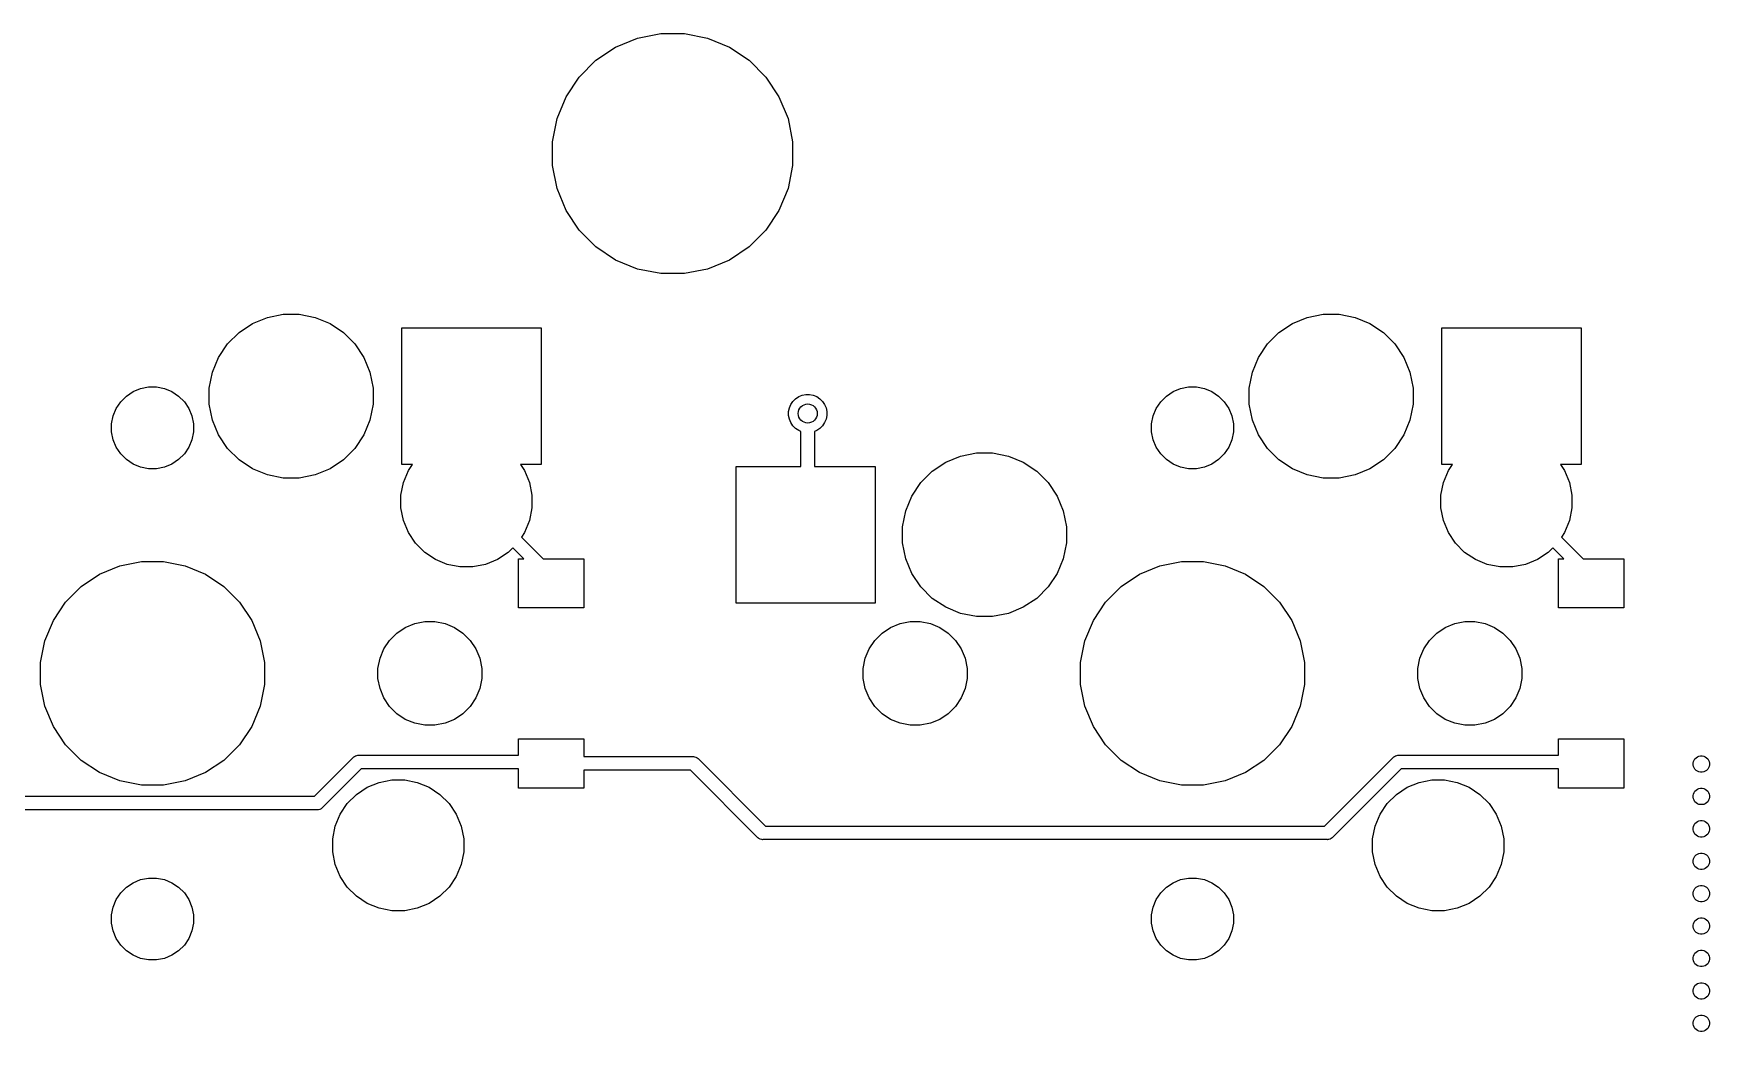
# Model space of a CAD drawing. Extents: x 70 to 347, y -163 to -55.
# Drawn here: x 177.68 to 208.38, y -153.96 to -135.67 of the extents above; entities that cross this region are included whole.
import ezdxf

# ---------------------------------------------------------------- set-up
doc = ezdxf.new("R2010")
doc.units = 0
doc.layers.add('BLACK', color=7, linetype='CONTINUOUS')

msp = doc.modelspace()

# ---------------------------------------------------------------- linework, layer by layer
at = {"layer": 'BLACK', "linetype": 'CONTINUOUS'}
for p, q in [((188.741, -135.756), (189.166, -135.671)), ((189.166, -135.671), (189.599, -135.671)), ((189.599, -135.671), (190.024, -135.756)), ((187.98, -136.162), (188.34, -135.922)), ((188.34, -135.922), (188.741, -135.756)), ((190.024, -135.756), (190.424, -135.922)), ((190.424, -135.922), (190.785, -136.162)), ((187.674, -136.469), (187.98, -136.162)), ((190.785, -136.162), (191.091, -136.469)), ((187.433, -136.829), (187.674, -136.469)), ((191.091, -136.469), (191.332, -136.829)), ((187.267, -137.229), (187.433, -136.829)), ((191.332, -136.829), (191.498, -137.229)), ((187.182, -137.655), (187.267, -137.229)), ((191.498, -137.229), (191.582, -137.655)), ((187.182, -138.088), (187.182, -137.655)), ((191.582, -137.655), (191.582, -138.088)), ((187.267, -138.513), (187.182, -138.088)), ((191.582, -138.088), (191.498, -138.513)), ((187.433, -138.913), (187.267, -138.513)), ((191.498, -138.513), (191.332, -138.913)), ((187.674, -139.274), (187.433, -138.913)), ((191.332, -138.913), (191.091, -139.274)), ((187.98, -139.58), (187.674, -139.274)), ((191.091, -139.274), (190.785, -139.58)), ((188.34, -139.821), (187.98, -139.58)), ((190.785, -139.58), (190.424, -139.821)), ((188.741, -139.987), (188.34, -139.821)), ((189.166, -140.071), (188.741, -139.987)), ((190.024, -139.987), (189.599, -140.071)), ((190.424, -139.821), (190.024, -139.987)), ((189.599, -140.071), (189.166, -140.071)), ((181.687, -140.987), (181.96, -140.874)), ((181.96, -140.874), (182.25, -140.816)), ((182.25, -140.816), (182.545, -140.816)), ((182.545, -140.816), (182.835, -140.874)), ((182.835, -140.874), (183.108, -140.987)), ((200.737, -140.987), (201.01, -140.874)), ((201.01, -140.874), (201.3, -140.816)), ((201.3, -140.816), (201.595, -140.816)), ((201.595, -140.816), (201.885, -140.874)), ((201.885, -140.874), (202.158, -140.987)), ((181.232, -141.36), (181.441, -141.151)), ((181.441, -141.151), (181.687, -140.987)), ((183.108, -140.987), (183.354, -141.151)), ((183.354, -141.151), (183.563, -141.36)), ((184.424, -143.566), (184.424, -141.066)), ((184.424, -141.066), (186.974, -141.066)), ((186.974, -141.066), (186.974, -143.566)), ((200.282, -141.36), (200.491, -141.151)), ((200.491, -141.151), (200.737, -140.987)), ((202.158, -140.987), (202.404, -141.151)), ((202.404, -141.151), (202.613, -141.36)), ((203.474, -143.566), (203.474, -141.066)), ((203.474, -141.066), (206.024, -141.066)), ((206.024, -141.066), (206.024, -143.566)), ((181.068, -141.606), (181.232, -141.36)), ((183.563, -141.36), (183.727, -141.606)), ((200.118, -141.606), (200.282, -141.36)), ((202.613, -141.36), (202.777, -141.606)), ((180.955, -141.879), (181.068, -141.606)), ((183.727, -141.606), (183.84, -141.879)), ((200.005, -141.879), (200.118, -141.606)), ((202.777, -141.606), (202.89, -141.879)), ((180.897, -142.168), (180.955, -141.879)), ((183.84, -141.879), (183.897, -142.168)), ((199.947, -142.168), (200.005, -141.879)), ((202.89, -141.879), (202.947, -142.168)), ((179.193, -142.541), (179.275, -142.418)), ((179.275, -142.418), (179.379, -142.314)), ((179.379, -142.314), (179.502, -142.232)), ((179.502, -142.232), (179.639, -142.175)), ((179.639, -142.175), (179.784, -142.146)), ((179.784, -142.146), (179.931, -142.146)), ((179.931, -142.146), (180.076, -142.175)), ((180.076, -142.175), (180.213, -142.232)), ((180.213, -142.232), (180.335, -142.314)), ((180.335, -142.314), (180.44, -142.418)), ((180.44, -142.418), (180.522, -142.541)), ((180.897, -142.464), (180.897, -142.168)), ((183.897, -142.168), (183.897, -142.464)), ((191.549, -142.468), (191.587, -142.411)), ((191.587, -142.411), (191.636, -142.362)), ((191.636, -142.362), (191.693, -142.324)), ((191.693, -142.324), (191.757, -142.297)), ((191.757, -142.297), (191.824, -142.284)), ((191.824, -142.284), (191.893, -142.284)), ((191.893, -142.284), (191.961, -142.297)), ((191.961, -142.297), (192.025, -142.324)), ((192.025, -142.324), (192.082, -142.362)), ((192.082, -142.362), (192.131, -142.411)), ((192.131, -142.411), (192.169, -142.468)), ((198.243, -142.541), (198.325, -142.418)), ((198.325, -142.418), (198.429, -142.314)), ((198.429, -142.314), (198.552, -142.232)), ((198.552, -142.232), (198.689, -142.175)), ((198.689, -142.175), (198.834, -142.146)), ((198.834, -142.146), (198.981, -142.146)), ((198.981, -142.146), (199.126, -142.175)), ((199.126, -142.175), (199.263, -142.232)), ((199.263, -142.232), (199.385, -142.314)), ((199.385, -142.314), (199.49, -142.418)), ((199.49, -142.418), (199.572, -142.541)), ((199.947, -142.464), (199.947, -142.168)), ((202.947, -142.168), (202.947, -142.464)), ((179.107, -142.822), (179.136, -142.677)), ((179.136, -142.677), (179.193, -142.541)), ((180.522, -142.541), (180.579, -142.677)), ((180.579, -142.677), (180.607, -142.822)), ((180.955, -142.754), (180.897, -142.464)), ((181.068, -143.027), (180.955, -142.754)), ((183.84, -142.754), (183.727, -143.027)), ((183.897, -142.464), (183.84, -142.754)), ((191.509, -142.599), (191.522, -142.532)), ((191.509, -142.668), (191.509, -142.599)), ((191.522, -142.736), (191.509, -142.668)), ((191.522, -142.532), (191.549, -142.468)), ((191.549, -142.799), (191.522, -142.736)), ((192.169, -142.468), (192.195, -142.532)), ((192.195, -142.736), (192.169, -142.799)), ((192.195, -142.532), (192.209, -142.599)), ((192.209, -142.668), (192.195, -142.736)), ((192.209, -142.599), (192.209, -142.668)), ((198.157, -142.822), (198.186, -142.677)), ((198.186, -142.677), (198.243, -142.541)), ((199.572, -142.541), (199.629, -142.677)), ((199.629, -142.677), (199.657, -142.822)), ((200.005, -142.754), (199.947, -142.464)), ((200.118, -143.027), (200.005, -142.754)), ((202.89, -142.754), (202.777, -143.027)), ((202.947, -142.464), (202.89, -142.754)), ((179.107, -142.97), (179.107, -142.822)), ((179.136, -143.115), (179.107, -142.97)), ((180.607, -142.97), (180.579, -143.115)), ((180.607, -142.822), (180.607, -142.97)), ((181.232, -143.272), (181.068, -143.027)), ((183.727, -143.027), (183.563, -143.272)), ((191.587, -142.857), (191.549, -142.799)), ((191.636, -142.906), (191.587, -142.857)), ((191.693, -142.944), (191.636, -142.906)), ((191.734, -142.961), (191.693, -142.944)), ((191.734, -143.606), (191.734, -142.961)), ((192.025, -142.944), (191.984, -142.961)), ((191.984, -142.961), (191.984, -143.606)), ((192.082, -142.906), (192.025, -142.944)), ((192.131, -142.857), (192.082, -142.906)), ((192.169, -142.799), (192.131, -142.857)), ((198.157, -142.97), (198.157, -142.822)), ((198.186, -143.115), (198.157, -142.97)), ((199.657, -142.97), (199.629, -143.115)), ((199.657, -142.822), (199.657, -142.97)), ((200.282, -143.272), (200.118, -143.027)), ((202.777, -143.027), (202.613, -143.272)), ((179.193, -143.251), (179.136, -143.115)), ((179.275, -143.374), (179.193, -143.251)), ((180.522, -143.251), (180.44, -143.374)), ((180.579, -143.115), (180.522, -143.251)), ((181.441, -143.481), (181.232, -143.272)), ((183.563, -143.272), (183.354, -143.481)), ((194.66, -143.414), (194.95, -143.356)), ((194.95, -143.356), (195.245, -143.356)), ((195.245, -143.356), (195.535, -143.414)), ((198.243, -143.251), (198.186, -143.115)), ((198.325, -143.374), (198.243, -143.251)), ((199.572, -143.251), (199.49, -143.374)), ((199.629, -143.115), (199.572, -143.251)), ((200.491, -143.481), (200.282, -143.272)), ((202.613, -143.272), (202.404, -143.481)), ((179.379, -143.479), (179.275, -143.374)), ((179.502, -143.561), (179.379, -143.479)), ((179.639, -143.617), (179.502, -143.561)), ((179.784, -143.646), (179.639, -143.617)), ((179.931, -143.646), (179.784, -143.646)), ((180.076, -143.617), (179.931, -143.646)), ((180.213, -143.561), (180.076, -143.617)), ((180.335, -143.479), (180.213, -143.561)), ((180.44, -143.374), (180.335, -143.479)), ((181.687, -143.645), (181.441, -143.481)), ((181.96, -143.759), (181.687, -143.645)), ((183.108, -143.645), (182.835, -143.759)), ((183.354, -143.481), (183.108, -143.645)), ((184.619, -143.566), (184.424, -143.566)), ((184.544, -143.678), (184.619, -143.566)), ((186.974, -143.566), (186.596, -143.566)), ((186.596, -143.566), (186.671, -143.678)), ((190.547, -146.106), (190.547, -143.606)), ((190.547, -143.606), (191.734, -143.606)), ((191.984, -143.606), (193.097, -143.606)), ((193.097, -143.606), (193.097, -146.106)), ((194.141, -143.691), (194.387, -143.527)), ((194.387, -143.527), (194.66, -143.414)), ((195.535, -143.414), (195.808, -143.527)), ((195.808, -143.527), (196.054, -143.691)), ((198.429, -143.479), (198.325, -143.374)), ((198.552, -143.561), (198.429, -143.479)), ((198.689, -143.617), (198.552, -143.561)), ((198.834, -143.646), (198.689, -143.617)), ((198.981, -143.646), (198.834, -143.646)), ((199.126, -143.617), (198.981, -143.646)), ((199.263, -143.561), (199.126, -143.617)), ((199.385, -143.479), (199.263, -143.561)), ((199.49, -143.374), (199.385, -143.479)), ((200.737, -143.645), (200.491, -143.481)), ((201.01, -143.759), (200.737, -143.645)), ((202.158, -143.645), (201.885, -143.759)), ((202.404, -143.481), (202.158, -143.645)), ((203.669, -143.566), (203.474, -143.566)), ((203.594, -143.678), (203.669, -143.566)), ((206.024, -143.566), (205.646, -143.566)), ((205.646, -143.566), (205.721, -143.678)), ((182.25, -143.816), (181.96, -143.759)), ((182.545, -143.816), (182.25, -143.816)), ((182.835, -143.759), (182.545, -143.816)), ((184.407, -144.128), (184.454, -143.896)), ((184.454, -143.896), (184.544, -143.678)), ((186.671, -143.678), (186.761, -143.896)), ((186.761, -143.896), (186.807, -144.128)), ((193.768, -144.146), (193.932, -143.9)), ((193.932, -143.9), (194.141, -143.691)), ((196.054, -143.691), (196.263, -143.9)), ((196.263, -143.9), (196.427, -144.146)), ((201.3, -143.816), (201.01, -143.759)), ((201.595, -143.816), (201.3, -143.816)), ((201.885, -143.759), (201.595, -143.816)), ((203.457, -144.128), (203.504, -143.896)), ((203.504, -143.896), (203.594, -143.678)), ((205.721, -143.678), (205.811, -143.896)), ((205.811, -143.896), (205.857, -144.128)), ((184.407, -144.364), (184.407, -144.128)), ((186.807, -144.128), (186.807, -144.364)), ((193.655, -144.419), (193.768, -144.146)), ((196.427, -144.146), (196.54, -144.419)), ((203.457, -144.364), (203.457, -144.128)), ((205.857, -144.128), (205.857, -144.364)), ((184.454, -144.596), (184.407, -144.364)), ((184.544, -144.815), (184.454, -144.596)), ((186.761, -144.596), (186.671, -144.815)), ((186.807, -144.364), (186.761, -144.596)), ((193.597, -144.708), (193.655, -144.419)), ((196.54, -144.419), (196.597, -144.708)), ((203.504, -144.596), (203.457, -144.364)), ((203.594, -144.815), (203.504, -144.596)), ((205.811, -144.596), (205.721, -144.815)), ((205.857, -144.364), (205.811, -144.596)), ((184.675, -145.011), (184.544, -144.815)), ((186.671, -144.815), (186.614, -144.899)), ((186.614, -144.899), (187.012, -145.296)), ((193.597, -145.004), (193.597, -144.708)), ((196.597, -144.708), (196.597, -145.004)), ((203.725, -145.011), (203.594, -144.815)), ((205.721, -144.815), (205.664, -144.899)), ((205.664, -144.899), (206.062, -145.296)), ((184.842, -145.178), (184.675, -145.011)), ((185.039, -145.31), (184.842, -145.178)), ((186.372, -145.178), (186.176, -145.31)), ((186.456, -145.094), (186.372, -145.178)), ((186.658, -145.296), (186.456, -145.094)), ((193.655, -145.294), (193.597, -145.004)), ((196.597, -145.004), (196.54, -145.294)), ((203.892, -145.178), (203.725, -145.011)), ((204.089, -145.31), (203.892, -145.178)), ((205.422, -145.178), (205.226, -145.31)), ((205.506, -145.094), (205.422, -145.178)), ((205.708, -145.296), (205.506, -145.094)), ((178.886, -145.58), (179.259, -145.425)), ((179.259, -145.425), (179.655, -145.346)), ((179.655, -145.346), (180.059, -145.346)), ((180.059, -145.346), (180.455, -145.425)), ((180.455, -145.425), (180.828, -145.58)), ((185.257, -145.4), (185.039, -145.31)), ((185.489, -145.446), (185.257, -145.4)), ((185.726, -145.446), (185.489, -145.446)), ((185.957, -145.4), (185.726, -145.446)), ((186.176, -145.31), (185.957, -145.4)), ((186.56, -146.196), (186.56, -145.296)), ((186.56, -145.296), (186.658, -145.296)), ((187.012, -145.296), (187.76, -145.296)), ((187.76, -145.296), (187.76, -146.196)), ((193.768, -145.567), (193.655, -145.294)), ((196.54, -145.294), (196.427, -145.567)), ((197.936, -145.58), (198.309, -145.425)), ((198.309, -145.425), (198.705, -145.346)), ((198.705, -145.346), (199.109, -145.346)), ((199.109, -145.346), (199.505, -145.425)), ((199.505, -145.425), (199.878, -145.58)), ((204.307, -145.4), (204.089, -145.31)), ((204.539, -145.446), (204.307, -145.4)), ((204.776, -145.446), (204.539, -145.446)), ((205.007, -145.4), (204.776, -145.446)), ((205.226, -145.31), (205.007, -145.4)), ((205.61, -146.196), (205.61, -145.296)), ((205.61, -145.296), (205.708, -145.296)), ((206.062, -145.296), (206.81, -145.296)), ((206.81, -145.296), (206.81, -146.196)), ((178.265, -146.089), (178.551, -145.804)), ((178.551, -145.804), (178.886, -145.58)), ((180.828, -145.58), (181.164, -145.804)), ((181.164, -145.804), (181.45, -146.089)), ((193.932, -145.812), (193.768, -145.567)), ((194.141, -146.021), (193.932, -145.812)), ((196.263, -145.812), (196.054, -146.021)), ((196.427, -145.567), (196.263, -145.812)), ((197.315, -146.089), (197.601, -145.804)), ((197.601, -145.804), (197.936, -145.58)), ((199.878, -145.58), (200.214, -145.804)), ((200.214, -145.804), (200.5, -146.089)), ((178.041, -146.425), (178.265, -146.089)), ((181.45, -146.089), (181.674, -146.425)), ((193.097, -146.106), (190.547, -146.106)), ((194.387, -146.185), (194.141, -146.021)), ((196.054, -146.021), (195.808, -146.185)), ((197.091, -146.425), (197.315, -146.089)), ((200.5, -146.089), (200.724, -146.425)), ((177.886, -146.798), (178.041, -146.425)), ((181.674, -146.425), (181.829, -146.798)), ((187.76, -146.196), (186.56, -146.196)), ((194.66, -146.299), (194.387, -146.185)), ((194.95, -146.356), (194.66, -146.299)), ((195.245, -146.356), (194.95, -146.356)), ((195.535, -146.299), (195.245, -146.356)), ((195.808, -146.185), (195.535, -146.299)), ((196.936, -146.798), (197.091, -146.425)), ((200.724, -146.425), (200.879, -146.798)), ((206.81, -146.196), (205.61, -146.196)), ((184.199, -146.791), (184.332, -146.658)), ((184.332, -146.658), (184.487, -146.554)), ((184.487, -146.554), (184.66, -146.483)), ((184.66, -146.483), (184.844, -146.446)), ((184.844, -146.446), (185.031, -146.446)), ((185.031, -146.446), (185.215, -146.483)), ((185.215, -146.483), (185.387, -146.554)), ((185.387, -146.554), (185.543, -146.658)), ((185.543, -146.658), (185.675, -146.791)), ((193.089, -146.791), (193.222, -146.658)), ((193.222, -146.658), (193.377, -146.554)), ((193.377, -146.554), (193.55, -146.483)), ((193.55, -146.483), (193.734, -146.446)), ((193.734, -146.446), (193.921, -146.446)), ((193.921, -146.446), (194.105, -146.483)), ((194.105, -146.483), (194.277, -146.554)), ((194.277, -146.554), (194.433, -146.658)), ((194.433, -146.658), (194.565, -146.791)), ((203.249, -146.791), (203.382, -146.658)), ((203.382, -146.658), (203.537, -146.554)), ((203.537, -146.554), (203.71, -146.483)), ((203.71, -146.483), (203.894, -146.446)), ((203.894, -146.446), (204.081, -146.446)), ((204.081, -146.446), (204.265, -146.483)), ((204.265, -146.483), (204.437, -146.554)), ((204.437, -146.554), (204.593, -146.658)), ((204.593, -146.658), (204.725, -146.791)), ((177.807, -147.194), (177.886, -146.798)), ((181.829, -146.798), (181.907, -147.194)), ((184.024, -147.119), (184.096, -146.946)), ((184.096, -146.946), (184.199, -146.791)), ((185.675, -146.791), (185.779, -146.946)), ((185.779, -146.946), (185.851, -147.119)), ((192.914, -147.119), (192.986, -146.946)), ((192.986, -146.946), (193.089, -146.791)), ((194.565, -146.791), (194.669, -146.946)), ((194.669, -146.946), (194.741, -147.119)), ((196.857, -147.194), (196.936, -146.798)), ((200.879, -146.798), (200.957, -147.194)), ((203.074, -147.119), (203.146, -146.946)), ((203.146, -146.946), (203.249, -146.791)), ((204.725, -146.791), (204.829, -146.946)), ((204.829, -146.946), (204.901, -147.119)), ((177.807, -147.598), (177.807, -147.194)), ((181.907, -147.194), (181.907, -147.598)), ((183.987, -147.303), (184.024, -147.119)), ((183.987, -147.49), (183.987, -147.303)), ((185.851, -147.119), (185.887, -147.303)), ((185.887, -147.303), (185.887, -147.49)), ((192.877, -147.303), (192.914, -147.119)), ((192.877, -147.49), (192.877, -147.303)), ((194.741, -147.119), (194.777, -147.303)), ((194.777, -147.303), (194.777, -147.49)), ((196.857, -147.598), (196.857, -147.194)), ((200.957, -147.194), (200.957, -147.598)), ((203.037, -147.303), (203.074, -147.119)), ((203.037, -147.49), (203.037, -147.303)), ((204.901, -147.119), (204.937, -147.303)), ((204.937, -147.303), (204.937, -147.49)), ((177.886, -147.994), (177.807, -147.598)), ((181.907, -147.598), (181.829, -147.994)), ((184.024, -147.673), (183.987, -147.49)), ((185.887, -147.49), (185.851, -147.673)), ((192.914, -147.673), (192.877, -147.49)), ((194.777, -147.49), (194.741, -147.673)), ((196.936, -147.994), (196.857, -147.598)), ((200.957, -147.598), (200.879, -147.994)), ((203.074, -147.673), (203.037, -147.49)), ((204.937, -147.49), (204.901, -147.673)), ((184.096, -147.846), (184.024, -147.673)), ((184.199, -148.002), (184.096, -147.846)), ((185.779, -147.846), (185.675, -148.002)), ((185.851, -147.673), (185.779, -147.846)), ((192.986, -147.846), (192.914, -147.673)), ((193.089, -148.002), (192.986, -147.846)), ((194.669, -147.846), (194.565, -148.002)), ((194.741, -147.673), (194.669, -147.846)), ((203.146, -147.846), (203.074, -147.673)), ((203.249, -148.002), (203.146, -147.846)), ((204.829, -147.846), (204.725, -148.002)), ((204.901, -147.673), (204.829, -147.846)), ((178.041, -148.367), (177.886, -147.994)), ((181.829, -147.994), (181.674, -148.367)), ((184.332, -148.134), (184.199, -148.002)), ((184.487, -148.238), (184.332, -148.134)), ((184.66, -148.31), (184.487, -148.238)), ((185.387, -148.238), (185.215, -148.31)), ((185.543, -148.134), (185.387, -148.238)), ((185.675, -148.002), (185.543, -148.134)), ((193.222, -148.134), (193.089, -148.002)), ((193.377, -148.238), (193.222, -148.134)), ((193.55, -148.31), (193.377, -148.238)), ((194.277, -148.238), (194.105, -148.31)), ((194.433, -148.134), (194.277, -148.238)), ((194.565, -148.002), (194.433, -148.134)), ((197.091, -148.367), (196.936, -147.994)), ((200.879, -147.994), (200.724, -148.367)), ((203.382, -148.134), (203.249, -148.002)), ((203.537, -148.238), (203.382, -148.134)), ((203.71, -148.31), (203.537, -148.238)), ((204.437, -148.238), (204.265, -148.31)), ((204.593, -148.134), (204.437, -148.238)), ((204.725, -148.002), (204.593, -148.134)), ((178.265, -148.703), (178.041, -148.367)), ((181.674, -148.367), (181.45, -148.703)), ((184.844, -148.346), (184.66, -148.31)), ((185.031, -148.346), (184.844, -148.346)), ((185.215, -148.31), (185.031, -148.346)), ((193.734, -148.346), (193.55, -148.31)), ((193.921, -148.346), (193.734, -148.346)), ((194.105, -148.31), (193.921, -148.346)), ((197.315, -148.703), (197.091, -148.367)), ((200.724, -148.367), (200.5, -148.703)), ((203.894, -148.346), (203.71, -148.31)), ((204.081, -148.346), (203.894, -148.346)), ((204.265, -148.31), (204.081, -148.346)), ((178.551, -148.989), (178.265, -148.703)), ((181.45, -148.703), (181.164, -148.989)), ((186.56, -148.896), (186.56, -148.596)), ((186.56, -148.596), (187.76, -148.596)), ((187.76, -148.596), (187.76, -148.921)), ((197.601, -148.989), (197.315, -148.703)), ((200.5, -148.703), (200.214, -148.989)), ((205.61, -148.896), (205.61, -148.596)), ((205.61, -148.596), (206.81, -148.596)), ((206.81, -148.596), (206.81, -149.496)), ((178.886, -149.213), (178.551, -148.989)), ((181.164, -148.989), (180.828, -149.213)), ((182.824, -149.646), (183.533, -148.937)), ((183.677, -149.146), (182.968, -149.855)), ((183.533, -148.937), (183.537, -148.932)), ((183.537, -148.932), (183.544, -148.926)), ((183.544, -148.926), (183.556, -148.917)), ((183.556, -148.917), (183.577, -148.905)), ((183.577, -148.905), (183.601, -148.898)), ((183.601, -148.898), (183.619, -148.896)), ((183.619, -148.896), (183.619, -148.896)), ((183.619, -148.896), (183.625, -148.896)), ((183.625, -148.896), (183.632, -148.896)), ((183.632, -148.896), (186.56, -148.896)), ((186.56, -149.146), (183.677, -149.146)), ((186.56, -149.496), (186.56, -149.146)), ((187.76, -148.921), (189.756, -148.921)), ((189.711, -149.171), (187.76, -149.171)), ((187.76, -149.171), (187.76, -149.496)), ((190.941, -150.401), (189.711, -149.171)), ((189.756, -148.921), (189.762, -148.921)), ((189.762, -148.921), (189.769, -148.921)), ((189.769, -148.921), (189.769, -148.921)), ((189.769, -148.921), (189.787, -148.923)), ((189.787, -148.923), (189.81, -148.93)), ((189.81, -148.93), (189.832, -148.942)), ((189.832, -148.942), (189.851, -148.957)), ((189.851, -148.957), (189.855, -148.962)), ((189.855, -148.962), (191.085, -150.192)), ((197.936, -149.213), (197.601, -148.989)), ((200.214, -148.989), (199.878, -149.213)), ((201.328, -150.192), (202.583, -148.937)), ((202.727, -149.146), (201.472, -150.401)), ((202.583, -148.937), (202.587, -148.932)), ((202.587, -148.932), (202.598, -148.923)), ((202.598, -148.923), (202.606, -148.917)), ((202.606, -148.917), (202.627, -148.905)), ((202.627, -148.905), (202.651, -148.898)), ((202.627, -148.905), (202.627, -148.905)), ((202.651, -148.898), (202.669, -148.896)), ((202.669, -148.896), (202.669, -148.896)), ((202.669, -148.896), (202.675, -148.896)), ((202.675, -148.896), (202.682, -148.896)), ((202.682, -148.896), (205.61, -148.896)), ((205.61, -149.146), (202.727, -149.146)), ((205.61, -149.496), (205.61, -149.146)), ((208.077, -149.042), (208.083, -149.013)), ((208.077, -149.071), (208.077, -149.042)), ((208.083, -149.1), (208.077, -149.071)), ((208.083, -149.013), (208.094, -148.986)), ((208.094, -149.128), (208.083, -149.1)), ((208.094, -148.986), (208.11, -148.961)), ((208.11, -149.152), (208.094, -149.128)), ((208.11, -148.961), (208.131, -148.94)), ((208.131, -149.173), (208.11, -149.152)), ((208.131, -148.94), (208.156, -148.924)), ((208.156, -149.189), (208.131, -149.173)), ((208.156, -148.924), (208.183, -148.912)), ((208.183, -149.201), (208.156, -149.189)), ((208.183, -148.912), (208.212, -148.907)), ((208.212, -149.207), (208.183, -149.201)), ((208.212, -148.907), (208.242, -148.907)), ((208.242, -148.907), (208.271, -148.912)), ((208.271, -149.201), (208.242, -149.207)), ((208.271, -148.912), (208.298, -148.924)), ((208.298, -149.189), (208.271, -149.201)), ((208.298, -148.924), (208.323, -148.94)), ((208.323, -149.173), (208.298, -149.189)), ((208.323, -148.94), (208.344, -148.961)), ((208.344, -149.152), (208.323, -149.173)), ((208.344, -148.961), (208.36, -148.986)), ((208.36, -149.128), (208.344, -149.152)), ((208.36, -148.986), (208.371, -149.013)), ((208.371, -149.1), (208.36, -149.128)), ((208.371, -149.013), (208.377, -149.042)), ((208.377, -149.071), (208.371, -149.1)), ((208.377, -149.042), (208.377, -149.071)), ((179.259, -149.367), (178.886, -149.213)), ((179.655, -149.446), (179.259, -149.367)), ((180.059, -149.446), (179.655, -149.446)), ((180.455, -149.367), (180.059, -149.446)), ((180.828, -149.213), (180.455, -149.367)), ((183.592, -149.614), (183.789, -149.483)), ((183.789, -149.483), (184.007, -149.392)), ((184.007, -149.392), (184.239, -149.346)), ((184.239, -149.346), (184.476, -149.346)), ((184.476, -149.346), (184.707, -149.392)), ((184.707, -149.392), (184.926, -149.483)), ((184.926, -149.483), (185.122, -149.614)), ((187.76, -149.496), (186.56, -149.496)), ((198.309, -149.367), (197.936, -149.213)), ((198.705, -149.446), (198.309, -149.367)), ((199.109, -149.446), (198.705, -149.446)), ((199.505, -149.367), (199.109, -149.446)), ((199.878, -149.213), (199.505, -149.367)), ((202.642, -149.614), (202.839, -149.483)), ((202.839, -149.483), (203.057, -149.392)), ((203.057, -149.392), (203.289, -149.346)), ((203.289, -149.346), (203.526, -149.346)), ((203.526, -149.346), (203.757, -149.392)), ((203.757, -149.392), (203.976, -149.483)), ((203.976, -149.483), (204.172, -149.614)), ((206.81, -149.496), (205.61, -149.496)), ((208.156, -149.517), (208.183, -149.506)), ((208.183, -149.506), (208.212, -149.5)), ((208.242, -149.207), (208.212, -149.207)), ((208.212, -149.5), (208.242, -149.5)), ((208.242, -149.5), (208.271, -149.506)), ((208.271, -149.506), (208.298, -149.517)), ((172.632, -149.646), (182.824, -149.646)), ((183.294, -149.978), (183.425, -149.781)), ((183.425, -149.781), (183.592, -149.614)), ((185.122, -149.614), (185.289, -149.781)), ((185.289, -149.781), (185.421, -149.978)), ((202.344, -149.978), (202.475, -149.781)), ((202.475, -149.781), (202.642, -149.614)), ((204.172, -149.614), (204.339, -149.781)), ((204.339, -149.781), (204.471, -149.978)), ((208.077, -149.636), (208.083, -149.607)), ((208.077, -149.665), (208.077, -149.636)), ((208.083, -149.694), (208.077, -149.665)), ((208.083, -149.607), (208.094, -149.579)), ((208.094, -149.721), (208.083, -149.694)), ((208.094, -149.579), (208.11, -149.555)), ((208.11, -149.746), (208.094, -149.721)), ((208.11, -149.555), (208.131, -149.534)), ((208.131, -149.767), (208.11, -149.746)), ((208.131, -149.534), (208.156, -149.517)), ((208.156, -149.783), (208.131, -149.767)), ((208.183, -149.795), (208.156, -149.783)), ((208.212, -149.8), (208.183, -149.795)), ((208.242, -149.8), (208.212, -149.8)), ((208.271, -149.795), (208.242, -149.8)), ((208.298, -149.783), (208.271, -149.795)), ((208.298, -149.517), (208.323, -149.534)), ((208.323, -149.767), (208.298, -149.783)), ((208.323, -149.534), (208.344, -149.555)), ((208.344, -149.746), (208.323, -149.767)), ((208.344, -149.555), (208.36, -149.579)), ((208.36, -149.721), (208.344, -149.746)), ((208.36, -149.579), (208.371, -149.607)), ((208.371, -149.694), (208.36, -149.721)), ((208.371, -149.607), (208.377, -149.636)), ((208.377, -149.665), (208.371, -149.694)), ((208.377, -149.636), (208.377, -149.665)), ((182.869, -149.896), (172.587, -149.896)), ((182.875, -149.897), (182.869, -149.896)), ((182.882, -149.896), (182.875, -149.897)), ((182.9, -149.894), (182.882, -149.896)), ((182.882, -149.896), (182.882, -149.896)), ((182.923, -149.887), (182.9, -149.894)), ((182.945, -149.876), (182.923, -149.887)), ((182.964, -149.86), (182.945, -149.876)), ((182.968, -149.855), (182.964, -149.86)), ((183.204, -150.196), (183.294, -149.978)), ((185.421, -149.978), (185.511, -150.196)), ((202.254, -150.196), (202.344, -149.978)), ((204.471, -149.978), (204.561, -150.196)), ((208.131, -150.128), (208.156, -150.111)), ((208.156, -150.111), (208.183, -150.1)), ((208.183, -150.1), (208.212, -150.094)), ((208.212, -150.094), (208.242, -150.094)), ((208.242, -150.094), (208.271, -150.1)), ((208.271, -150.1), (208.298, -150.111)), ((208.298, -150.111), (208.323, -150.128)), ((183.157, -150.428), (183.204, -150.196)), ((183.157, -150.664), (183.157, -150.428)), ((185.511, -150.196), (185.557, -150.428)), ((185.557, -150.428), (185.557, -150.664)), ((190.945, -150.406), (190.941, -150.401)), ((190.949, -150.41), (190.945, -150.406)), ((190.964, -150.422), (190.949, -150.41)), ((190.976, -150.428), (190.964, -150.422)), ((190.985, -150.433), (190.976, -150.428)), ((191.085, -150.192), (201.328, -150.192)), ((201.449, -150.422), (201.427, -150.433)), ((201.468, -150.406), (201.449, -150.422)), ((201.472, -150.401), (201.468, -150.406)), ((202.207, -150.428), (202.254, -150.196)), ((202.207, -150.664), (202.207, -150.428)), ((204.561, -150.196), (204.607, -150.428)), ((204.607, -150.428), (204.607, -150.664)), ((208.077, -150.229), (208.083, -150.2)), ((208.077, -150.259), (208.077, -150.229)), ((208.083, -150.288), (208.077, -150.259)), ((208.083, -150.2), (208.094, -150.173)), ((208.094, -150.315), (208.083, -150.288)), ((208.094, -150.173), (208.11, -150.148)), ((208.11, -150.34), (208.094, -150.315)), ((208.11, -150.148), (208.131, -150.128)), ((208.131, -150.361), (208.11, -150.34)), ((208.156, -150.377), (208.131, -150.361)), ((208.183, -150.388), (208.156, -150.377)), ((208.212, -150.394), (208.183, -150.388)), ((208.242, -150.394), (208.212, -150.394)), ((208.271, -150.388), (208.242, -150.394)), ((208.298, -150.377), (208.271, -150.388)), ((208.323, -150.361), (208.298, -150.377)), ((208.323, -150.128), (208.344, -150.148)), ((208.344, -150.34), (208.323, -150.361)), ((208.344, -150.148), (208.36, -150.173)), ((208.36, -150.315), (208.344, -150.34)), ((208.36, -150.173), (208.371, -150.2)), ((208.371, -150.288), (208.36, -150.315)), ((208.371, -150.2), (208.377, -150.229)), ((208.377, -150.259), (208.371, -150.288)), ((208.377, -150.229), (208.377, -150.259)), ((183.204, -150.896), (183.157, -150.664)), ((185.557, -150.664), (185.511, -150.896)), ((191.009, -150.44), (190.985, -150.433)), ((191.027, -150.442), (191.009, -150.44)), ((191.033, -150.443), (191.027, -150.442)), ((191.027, -150.442), (191.027, -150.442)), ((191.04, -150.442), (191.033, -150.443)), ((201.373, -150.442), (191.04, -150.442)), ((201.379, -150.443), (201.373, -150.442)), ((201.386, -150.442), (201.379, -150.443)), ((201.404, -150.44), (201.386, -150.442)), ((201.386, -150.442), (201.386, -150.442)), ((201.427, -150.433), (201.404, -150.44)), ((202.254, -150.896), (202.207, -150.664)), ((204.607, -150.664), (204.561, -150.896)), ((208.11, -150.742), (208.131, -150.721)), ((208.131, -150.721), (208.156, -150.705)), ((208.156, -150.705), (208.183, -150.694)), ((208.183, -150.694), (208.212, -150.688)), ((208.212, -150.688), (208.242, -150.688)), ((208.242, -150.688), (208.271, -150.694)), ((208.271, -150.694), (208.298, -150.705)), ((208.298, -150.705), (208.323, -150.721)), ((208.323, -150.721), (208.344, -150.742)), ((183.294, -151.115), (183.204, -150.896)), ((185.511, -150.896), (185.421, -151.115)), ((202.344, -151.115), (202.254, -150.896)), ((204.561, -150.896), (204.471, -151.115)), ((208.077, -150.823), (208.083, -150.794)), ((208.077, -150.853), (208.077, -150.823)), ((208.083, -150.882), (208.077, -150.853)), ((208.083, -150.794), (208.094, -150.767)), ((208.094, -150.909), (208.083, -150.882)), ((208.094, -150.767), (208.11, -150.742)), ((208.11, -150.933), (208.094, -150.909)), ((208.131, -150.954), (208.11, -150.933)), ((208.156, -150.971), (208.131, -150.954)), ((208.183, -150.982), (208.156, -150.971)), ((208.212, -150.988), (208.183, -150.982)), ((208.242, -150.988), (208.212, -150.988)), ((208.271, -150.982), (208.242, -150.988)), ((208.298, -150.971), (208.271, -150.982)), ((208.323, -150.954), (208.298, -150.971)), ((208.344, -150.933), (208.323, -150.954)), ((208.344, -150.742), (208.36, -150.767)), ((208.36, -150.909), (208.344, -150.933)), ((208.36, -150.767), (208.371, -150.794)), ((208.371, -150.882), (208.36, -150.909)), ((208.371, -150.794), (208.377, -150.823)), ((208.377, -150.853), (208.371, -150.882)), ((208.377, -150.823), (208.377, -150.853)), ((179.275, -151.418), (179.379, -151.314)), ((179.379, -151.314), (179.502, -151.232)), ((179.502, -151.232), (179.639, -151.175)), ((179.639, -151.175), (179.784, -151.146)), ((179.784, -151.146), (179.931, -151.146)), ((179.931, -151.146), (180.076, -151.175)), ((180.076, -151.175), (180.213, -151.232)), ((180.213, -151.232), (180.335, -151.314)), ((180.335, -151.314), (180.44, -151.418)), ((183.425, -151.311), (183.294, -151.115)), ((183.592, -151.478), (183.425, -151.311)), ((185.289, -151.311), (185.122, -151.478)), ((185.421, -151.115), (185.289, -151.311)), ((198.325, -151.418), (198.429, -151.314)), ((198.429, -151.314), (198.552, -151.232)), ((198.552, -151.232), (198.689, -151.175)), ((198.689, -151.175), (198.834, -151.146)), ((198.834, -151.146), (198.981, -151.146)), ((198.981, -151.146), (199.126, -151.175)), ((199.126, -151.175), (199.263, -151.232)), ((199.263, -151.232), (199.385, -151.314)), ((199.385, -151.314), (199.49, -151.418)), ((202.475, -151.311), (202.344, -151.115)), ((202.642, -151.478), (202.475, -151.311)), ((204.339, -151.311), (204.172, -151.478)), ((204.471, -151.115), (204.339, -151.311)), ((208.094, -151.361), (208.11, -151.336)), ((208.11, -151.336), (208.131, -151.315)), ((208.131, -151.315), (208.156, -151.299)), ((208.156, -151.299), (208.183, -151.287)), ((208.183, -151.287), (208.212, -151.282)), ((208.212, -151.282), (208.242, -151.282)), ((208.242, -151.282), (208.271, -151.287)), ((208.271, -151.287), (208.298, -151.299)), ((208.298, -151.299), (208.323, -151.315)), ((208.323, -151.315), (208.344, -151.336)), ((208.344, -151.336), (208.36, -151.361)), ((179.136, -151.677), (179.193, -151.541)), ((179.193, -151.541), (179.275, -151.418)), ((180.44, -151.418), (180.522, -151.541)), ((180.522, -151.541), (180.579, -151.677)), ((183.789, -151.61), (183.592, -151.478)), ((184.007, -151.7), (183.789, -151.61)), ((184.926, -151.61), (184.707, -151.7)), ((185.122, -151.478), (184.926, -151.61)), ((198.186, -151.677), (198.243, -151.541)), ((198.243, -151.541), (198.325, -151.418)), ((199.49, -151.418), (199.572, -151.541)), ((199.572, -151.541), (199.629, -151.677)), ((202.839, -151.61), (202.642, -151.478)), ((203.057, -151.7), (202.839, -151.61)), ((203.976, -151.61), (203.757, -151.7)), ((204.172, -151.478), (203.976, -151.61)), ((208.077, -151.417), (208.083, -151.388)), ((208.077, -151.446), (208.077, -151.417)), ((208.083, -151.475), (208.077, -151.446)), ((208.083, -151.388), (208.094, -151.361)), ((208.094, -151.503), (208.083, -151.475)), ((208.11, -151.527), (208.094, -151.503)), ((208.131, -151.548), (208.11, -151.527)), ((208.156, -151.564), (208.131, -151.548)), ((208.183, -151.576), (208.156, -151.564)), ((208.212, -151.582), (208.183, -151.576)), ((208.242, -151.582), (208.212, -151.582)), ((208.271, -151.576), (208.242, -151.582)), ((208.298, -151.564), (208.271, -151.576)), ((208.323, -151.548), (208.298, -151.564)), ((208.344, -151.527), (208.323, -151.548)), ((208.36, -151.503), (208.344, -151.527)), ((208.36, -151.361), (208.371, -151.388)), ((208.371, -151.475), (208.36, -151.503)), ((208.371, -151.388), (208.377, -151.417)), ((208.377, -151.446), (208.371, -151.475)), ((208.377, -151.417), (208.377, -151.446)), ((179.107, -151.822), (179.136, -151.677)), ((179.107, -151.97), (179.107, -151.822)), ((180.579, -151.677), (180.607, -151.822)), ((180.607, -151.822), (180.607, -151.97)), ((184.239, -151.746), (184.007, -151.7)), ((184.476, -151.746), (184.239, -151.746)), ((184.707, -151.7), (184.476, -151.746)), ((198.157, -151.822), (198.186, -151.677)), ((198.157, -151.97), (198.157, -151.822)), ((199.629, -151.677), (199.657, -151.822)), ((199.657, -151.822), (199.657, -151.97)), ((203.289, -151.746), (203.057, -151.7)), ((203.526, -151.746), (203.289, -151.746)), ((203.757, -151.7), (203.526, -151.746)), ((208.083, -151.982), (208.094, -151.954)), ((208.094, -151.954), (208.11, -151.93)), ((208.11, -151.93), (208.131, -151.909)), ((208.131, -151.909), (208.156, -151.892)), ((208.156, -151.892), (208.183, -151.881)), ((208.183, -151.881), (208.212, -151.875)), ((208.212, -151.875), (208.242, -151.875)), ((208.242, -151.875), (208.271, -151.881)), ((208.271, -151.881), (208.298, -151.892)), ((208.298, -151.892), (208.323, -151.909)), ((208.323, -151.909), (208.344, -151.93)), ((208.344, -151.93), (208.36, -151.954)), ((208.36, -151.954), (208.371, -151.982)), ((179.136, -152.115), (179.107, -151.97)), ((179.193, -152.251), (179.136, -152.115)), ((179.275, -152.374), (179.193, -152.251)), ((180.522, -152.251), (180.44, -152.374)), ((180.579, -152.115), (180.522, -152.251)), ((180.607, -151.97), (180.579, -152.115)), ((198.186, -152.115), (198.157, -151.97)), ((198.243, -152.251), (198.186, -152.115)), ((198.325, -152.374), (198.243, -152.251)), ((199.572, -152.251), (199.49, -152.374)), ((199.629, -152.115), (199.572, -152.251)), ((199.657, -151.97), (199.629, -152.115)), ((208.077, -152.011), (208.083, -151.982)), ((208.077, -152.04), (208.077, -152.011)), ((208.083, -152.069), (208.077, -152.04)), ((208.094, -152.096), (208.083, -152.069)), ((208.11, -152.121), (208.094, -152.096)), ((208.131, -152.142), (208.11, -152.121)), ((208.156, -152.158), (208.131, -152.142)), ((208.183, -152.17), (208.156, -152.158)), ((208.212, -152.175), (208.183, -152.17)), ((208.242, -152.175), (208.212, -152.175)), ((208.271, -152.17), (208.242, -152.175)), ((208.298, -152.158), (208.271, -152.17)), ((208.323, -152.142), (208.298, -152.158)), ((208.344, -152.121), (208.323, -152.142)), ((208.36, -152.096), (208.344, -152.121)), ((208.371, -152.069), (208.36, -152.096)), ((208.371, -151.982), (208.377, -152.011)), ((208.377, -152.04), (208.371, -152.069)), ((208.377, -152.011), (208.377, -152.04)), ((179.379, -152.479), (179.275, -152.374)), ((179.502, -152.561), (179.379, -152.479)), ((179.639, -152.617), (179.502, -152.561)), ((180.213, -152.561), (180.076, -152.617)), ((180.335, -152.479), (180.213, -152.561)), ((180.44, -152.374), (180.335, -152.479)), ((198.429, -152.479), (198.325, -152.374)), ((198.552, -152.561), (198.429, -152.479)), ((198.689, -152.617), (198.552, -152.561)), ((199.263, -152.561), (199.126, -152.617)), ((199.385, -152.479), (199.263, -152.561)), ((199.49, -152.374), (199.385, -152.479)), ((208.077, -152.604), (208.083, -152.575)), ((208.083, -152.575), (208.094, -152.548)), ((208.094, -152.548), (208.11, -152.523)), ((208.11, -152.523), (208.131, -152.503)), ((208.131, -152.503), (208.156, -152.486)), ((208.156, -152.486), (208.183, -152.475)), ((208.183, -152.475), (208.212, -152.469)), ((208.212, -152.469), (208.242, -152.469)), ((208.242, -152.469), (208.271, -152.475)), ((208.271, -152.475), (208.298, -152.486)), ((208.298, -152.486), (208.323, -152.503)), ((208.323, -152.503), (208.344, -152.523)), ((208.344, -152.523), (208.36, -152.548)), ((208.36, -152.548), (208.371, -152.575)), ((208.371, -152.575), (208.377, -152.604)), ((179.784, -152.646), (179.639, -152.617)), ((179.931, -152.646), (179.784, -152.646)), ((180.076, -152.617), (179.931, -152.646)), ((198.834, -152.646), (198.689, -152.617)), ((198.981, -152.646), (198.834, -152.646)), ((199.126, -152.617), (198.981, -152.646)), ((208.077, -152.634), (208.077, -152.604)), ((208.083, -152.663), (208.077, -152.634)), ((208.094, -152.69), (208.083, -152.663)), ((208.11, -152.715), (208.094, -152.69)), ((208.131, -152.736), (208.11, -152.715)), ((208.156, -152.752), (208.131, -152.736)), ((208.183, -152.763), (208.156, -152.752)), ((208.212, -152.769), (208.183, -152.763)), ((208.242, -152.769), (208.212, -152.769)), ((208.271, -152.763), (208.242, -152.769)), ((208.298, -152.752), (208.271, -152.763)), ((208.323, -152.736), (208.298, -152.752)), ((208.344, -152.715), (208.323, -152.736)), ((208.36, -152.69), (208.344, -152.715)), ((208.371, -152.663), (208.36, -152.69)), ((208.377, -152.634), (208.371, -152.663)), ((208.377, -152.604), (208.377, -152.634)), ((208.077, -153.198), (208.083, -153.169)), ((208.083, -153.169), (208.094, -153.142)), ((208.094, -153.142), (208.11, -153.117)), ((208.11, -153.117), (208.131, -153.096)), ((208.131, -153.096), (208.156, -153.08)), ((208.156, -153.08), (208.183, -153.069)), ((208.183, -153.069), (208.212, -153.063)), ((208.212, -153.063), (208.242, -153.063)), ((208.242, -153.063), (208.271, -153.069)), ((208.271, -153.069), (208.298, -153.08)), ((208.298, -153.08), (208.323, -153.096)), ((208.323, -153.096), (208.344, -153.117)), ((208.344, -153.117), (208.36, -153.142)), ((208.36, -153.142), (208.371, -153.169)), ((208.371, -153.169), (208.377, -153.198)), ((208.077, -153.228), (208.077, -153.198)), ((208.083, -153.257), (208.077, -153.228)), ((208.094, -153.284), (208.083, -153.257)), ((208.11, -153.308), (208.094, -153.284)), ((208.131, -153.329), (208.11, -153.308)), ((208.156, -153.346), (208.131, -153.329)), ((208.183, -153.357), (208.156, -153.346)), ((208.212, -153.363), (208.183, -153.357)), ((208.242, -153.363), (208.212, -153.363)), ((208.271, -153.357), (208.242, -153.363)), ((208.298, -153.346), (208.271, -153.357)), ((208.323, -153.329), (208.298, -153.346)), ((208.344, -153.308), (208.323, -153.329)), ((208.36, -153.284), (208.344, -153.308)), ((208.371, -153.257), (208.36, -153.284)), ((208.377, -153.228), (208.371, -153.257)), ((208.377, -153.198), (208.377, -153.228)), ((208.077, -153.792), (208.083, -153.763)), ((208.077, -153.821), (208.077, -153.792)), ((208.083, -153.763), (208.094, -153.736)), ((208.094, -153.736), (208.11, -153.711)), ((208.11, -153.711), (208.131, -153.69)), ((208.131, -153.69), (208.156, -153.674)), ((208.156, -153.674), (208.183, -153.662)), ((208.183, -153.662), (208.212, -153.657)), ((208.212, -153.657), (208.242, -153.657)), ((208.242, -153.657), (208.271, -153.662)), ((208.271, -153.662), (208.298, -153.674)), ((208.298, -153.674), (208.323, -153.69)), ((208.323, -153.69), (208.344, -153.711)), ((208.344, -153.711), (208.36, -153.736)), ((208.36, -153.736), (208.371, -153.763)), ((208.371, -153.763), (208.377, -153.792)), ((208.377, -153.792), (208.377, -153.821)), ((208.083, -153.85), (208.077, -153.821)), ((208.094, -153.878), (208.083, -153.85)), ((208.11, -153.902), (208.094, -153.878)), ((208.131, -153.923), (208.11, -153.902)), ((208.156, -153.939), (208.131, -153.923)), ((208.183, -153.951), (208.156, -153.939)), ((208.212, -153.957), (208.183, -153.951)), ((208.242, -153.957), (208.212, -153.957)), ((208.271, -153.951), (208.242, -153.957)), ((208.298, -153.939), (208.271, -153.951)), ((208.323, -153.923), (208.298, -153.939)), ((208.344, -153.902), (208.323, -153.923)), ((208.36, -153.878), (208.344, -153.902)), ((208.371, -153.85), (208.36, -153.878)), ((208.377, -153.821), (208.371, -153.85))]:
    msp.add_line(p, q, dxfattribs=at)
at = {"layer": 'BLACK'}
msp.add_circle((191.859, -142.634), 0.175, dxfattribs=at)

doc.saveas('drawing.dxf')
